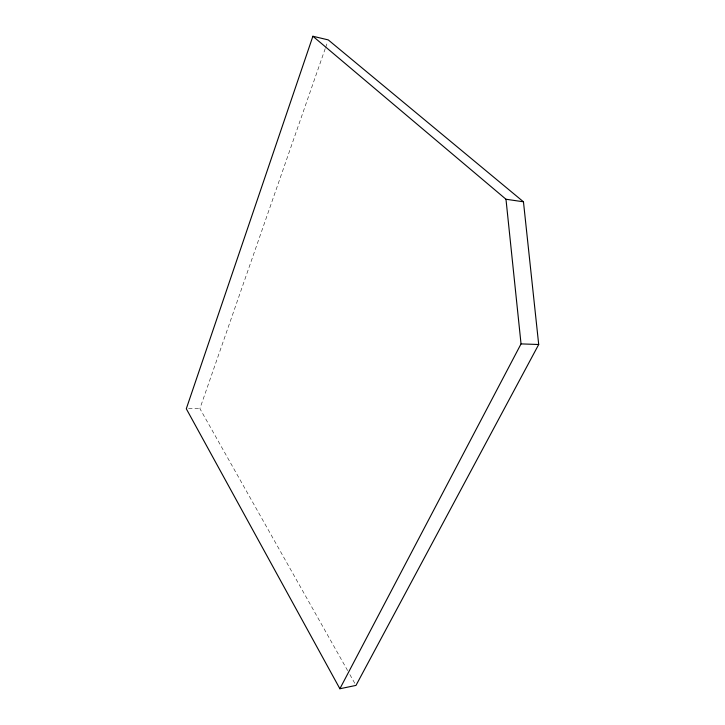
<?xml version="1.0" encoding="UTF-8"?>
<svg xmlns="http://www.w3.org/2000/svg" width="725" height="725" viewBox="0 0 725 725"><rect width="100%" height="100%" fill="white"/><g stroke="black" fill="none" stroke-linecap="round" stroke-linejoin="round"><path stroke-width="0.54" stroke-dasharray="3.62 2.72" d="M347.647 670.625L199.892 408.592L325.28 48.448M325.652 47.388L327.51 42.041M188.563 408.737L199.892 408.592M349.867 674.567L355.422 684.418"/><path stroke-width="1.09" d="M312.892 36.25L186.298 408.773L339.88 688.75L355.984 685.406L538.702 344.502L523.459 201.804L328.253 39.902L312.892 36.25L505.978 199.239L523.459 201.804M339.88 688.75L521.039 343.895L505.978 199.239M521.039 343.895L538.702 344.502"/></g></svg>
